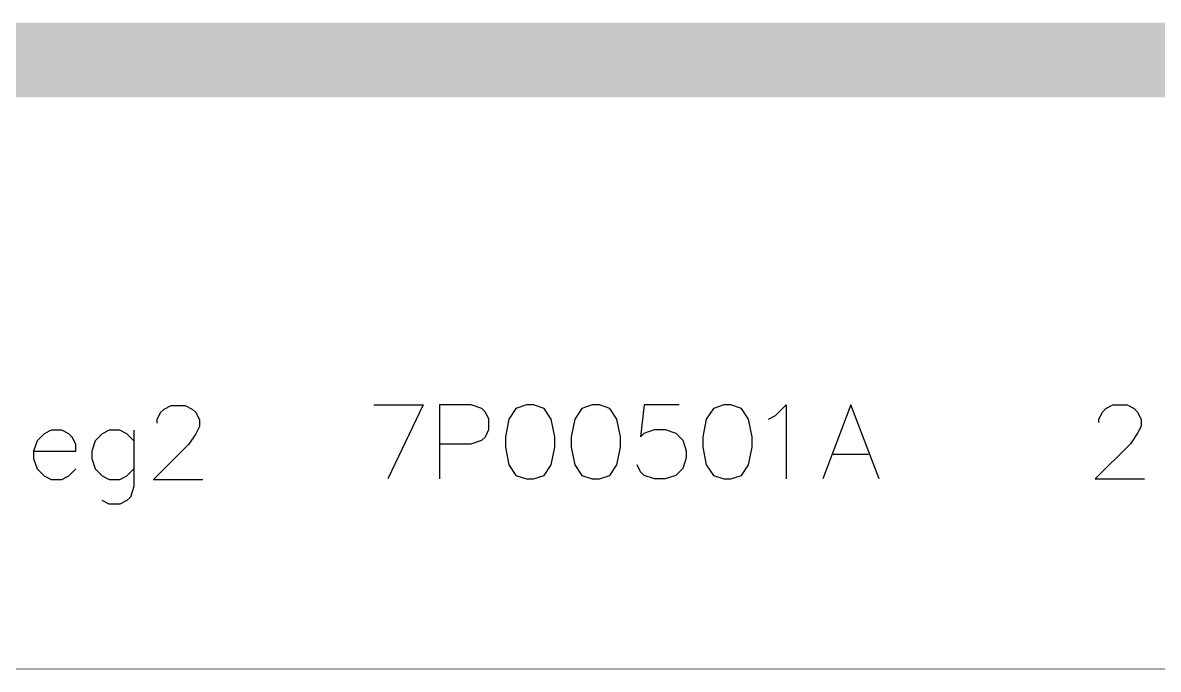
# Model space of a CAD drawing. Header units: millimetres. Extents: x 0 to 775, y 25 to 939.
# Drawn here: x 198.38 to 222.78, y 25.4 to 39.29 of the extents above; entities that cross this region are included whole.
import ezdxf

# ---------------------------------------------------------------- set-up
doc = ezdxf.new("R2010")
doc.units = ezdxf.units.MM
doc.layers.add('Mechanical3', color=76, linetype='Continuous')
doc.layers.add('TopLayer', color=1, linetype='Continuous')

msp = doc.modelspace()

# ---------------------------------------------------------------- linework, layer by layer
at = {"layer": 'Mechanical3', "const_width": 0.01}
msp.add_lwpolyline([(25.4, 25.4), (309.9, 25.4)], dxfattribs=at)
at = {"layer": 'TopLayer'}
for p, q in [((201.347, 30.91), (201.423, 30.986)), ((201.423, 30.986), (201.574, 31.061)), ((201.574, 31.061), (201.876, 31.061)), ((201.876, 31.061), (202.028, 30.986)), ((202.028, 30.986), (202.103, 30.91)), ((205.928, 31.073), (206.987, 31.073)), ((206.987, 31.073), (206.231, 29.486)), ((208.022, 31.073), (207.342, 31.073)), ((207.342, 31.073), (207.342, 29.486)), ((208.249, 30.997), (208.022, 31.073)), ((208.324, 30.922), (208.249, 30.997)), ((208.982, 30.997), (208.831, 30.77)), ((209.209, 31.073), (208.982, 30.997)), ((209.36, 31.073), (209.209, 31.073)), ((209.587, 30.997), (209.36, 31.073)), ((209.738, 30.77), (209.587, 30.997)), ((210.395, 30.997), (210.244, 30.77)), ((210.622, 31.073), (210.395, 30.997)), ((210.773, 31.073), (210.622, 31.073)), ((211, 30.997), (210.773, 31.073)), ((211.151, 30.77), (211, 30.997)), ((211.733, 31.073), (211.657, 30.392)), ((212.489, 31.073), (211.733, 31.073)), ((213.222, 30.997), (213.071, 30.77)), ((213.449, 31.073), (213.222, 30.997)), ((213.6, 31.073), (213.449, 31.073)), ((213.826, 30.997), (213.6, 31.073)), ((213.978, 30.77), (213.826, 30.997)), ((214.56, 30.846), (214.786, 31.073)), ((214.786, 31.073), (214.786, 29.486)), ((216.177, 31.073), (215.572, 29.486)), ((216.782, 29.486), (216.177, 31.073)), ((221.58, 30.922), (221.655, 30.997)), ((221.655, 30.997), (221.806, 31.073)), ((221.806, 31.073), (222.109, 31.073)), ((222.109, 31.073), (222.26, 30.997)), ((222.26, 30.997), (222.335, 30.922)), ((201.272, 30.759), (201.347, 30.91)), ((201.272, 30.683), (201.272, 30.759)), ((202.103, 30.91), (202.179, 30.759)), ((202.179, 30.759), (202.179, 30.608)), ((208.4, 30.77), (208.324, 30.922)), ((208.4, 30.544), (208.4, 30.77)), ((208.831, 30.77), (208.755, 30.392)), ((209.813, 30.392), (209.738, 30.77)), ((210.244, 30.77), (210.168, 30.392)), ((211.227, 30.392), (211.151, 30.77)), ((213.071, 30.77), (212.995, 30.392)), ((214.053, 30.392), (213.978, 30.77)), ((214.408, 30.77), (214.56, 30.846)), ((221.504, 30.77), (221.58, 30.922)), ((221.504, 30.695), (221.504, 30.77)), ((222.335, 30.922), (222.411, 30.77)), ((222.411, 30.77), (222.411, 30.619)), ((198.997, 30.532), (198.846, 30.457)), ((199.224, 30.532), (198.997, 30.532)), ((199.375, 30.457), (199.224, 30.532)), ((200.244, 30.532), (200.093, 30.457)), ((200.471, 30.532), (200.244, 30.532)), ((200.622, 30.457), (200.471, 30.532)), ((200.773, 30.532), (200.773, 29.323)), ((202.179, 30.608), (202.103, 30.457)), ((208.324, 30.392), (208.4, 30.544)), ((211.733, 30.468), (211.96, 30.544)), ((211.96, 30.544), (212.186, 30.544)), ((212.186, 30.544), (212.413, 30.468)), ((222.411, 30.619), (222.335, 30.468)), ((198.695, 30.305), (198.619, 30.079)), ((198.846, 30.457), (198.695, 30.305)), ((199.45, 30.381), (199.375, 30.457)), ((199.526, 30.23), (199.45, 30.381)), ((199.942, 30.305), (199.866, 30.079)), ((200.093, 30.457), (199.942, 30.305)), ((200.773, 30.305), (200.622, 30.457)), ((202.103, 30.457), (201.952, 30.23)), ((208.022, 30.241), (208.249, 30.317)), ((208.249, 30.317), (208.324, 30.392)), ((208.755, 30.392), (208.755, 30.166)), ((209.813, 30.166), (209.813, 30.392)), ((210.168, 30.392), (210.168, 30.166)), ((211.227, 30.166), (211.227, 30.392)), ((211.657, 30.392), (211.733, 30.468)), ((212.413, 30.468), (212.564, 30.317)), ((212.564, 30.317), (212.64, 30.09)), ((212.995, 30.392), (212.995, 30.166)), ((214.053, 30.166), (214.053, 30.392)), ((222.335, 30.468), (222.184, 30.241)), ((198.619, 30.079), (199.526, 30.079)), ((198.619, 30.079), (198.619, 29.927)), ((199.526, 30.079), (199.526, 30.23)), ((199.866, 30.079), (199.866, 29.927)), ((201.952, 30.23), (201.196, 29.474)), ((207.342, 30.241), (208.022, 30.241)), ((208.755, 30.166), (208.831, 29.788)), ((209.738, 29.788), (209.813, 30.166)), ((210.168, 30.166), (210.244, 29.788)), ((211.151, 29.788), (211.227, 30.166)), ((212.64, 30.09), (212.64, 29.939)), ((212.995, 30.166), (213.071, 29.788)), ((213.978, 29.788), (214.053, 30.166)), ((215.799, 30.015), (216.555, 30.015)), ((222.184, 30.241), (221.428, 29.486)), ((198.619, 29.927), (198.695, 29.701)), ((199.866, 29.927), (199.942, 29.701)), ((208.831, 29.788), (208.982, 29.561)), ((209.587, 29.561), (209.738, 29.788)), ((210.244, 29.788), (210.395, 29.561)), ((211, 29.561), (211.151, 29.788)), ((211.657, 29.637), (211.582, 29.788)), ((212.64, 29.939), (212.564, 29.712)), ((213.071, 29.788), (213.222, 29.561)), ((213.826, 29.561), (213.978, 29.788)), ((198.695, 29.701), (198.846, 29.55)), ((198.846, 29.55), (198.997, 29.474)), ((199.224, 29.474), (199.375, 29.55)), ((199.375, 29.55), (199.526, 29.701)), ((199.942, 29.701), (200.093, 29.55)), ((200.093, 29.55), (200.244, 29.474)), ((200.471, 29.474), (200.622, 29.55)), ((200.622, 29.55), (200.773, 29.701)), ((208.982, 29.561), (209.209, 29.486)), ((209.36, 29.486), (209.587, 29.561)), ((210.395, 29.561), (210.622, 29.486)), ((210.773, 29.486), (211, 29.561)), ((211.733, 29.561), (211.657, 29.637)), ((211.96, 29.486), (211.733, 29.561)), ((212.413, 29.561), (212.186, 29.486)), ((212.564, 29.712), (212.413, 29.561)), ((213.222, 29.561), (213.449, 29.486)), ((213.6, 29.486), (213.826, 29.561)), ((198.997, 29.474), (199.224, 29.474)), ((200.244, 29.474), (200.471, 29.474)), ((200.773, 29.323), (200.697, 29.096)), ((201.196, 29.474), (202.254, 29.474)), ((209.209, 29.486), (209.36, 29.486)), ((210.622, 29.486), (210.773, 29.486)), ((212.186, 29.486), (211.96, 29.486)), ((213.449, 29.486), (213.6, 29.486)), ((221.428, 29.486), (222.487, 29.486)), ((200.697, 29.096), (200.622, 29.021)), ((200.244, 28.945), (200.093, 29.021)), ((200.471, 28.945), (200.244, 28.945)), ((200.622, 29.021), (200.471, 28.945))]:
    msp.add_line(p, q, dxfattribs=at)
at = {"layer": 'TopLayer', "const_width": 1.6}
msp.add_lwpolyline([(142.215, 38.486), (242.699, 38.486)], dxfattribs=at)

doc.saveas('drawing.dxf')
